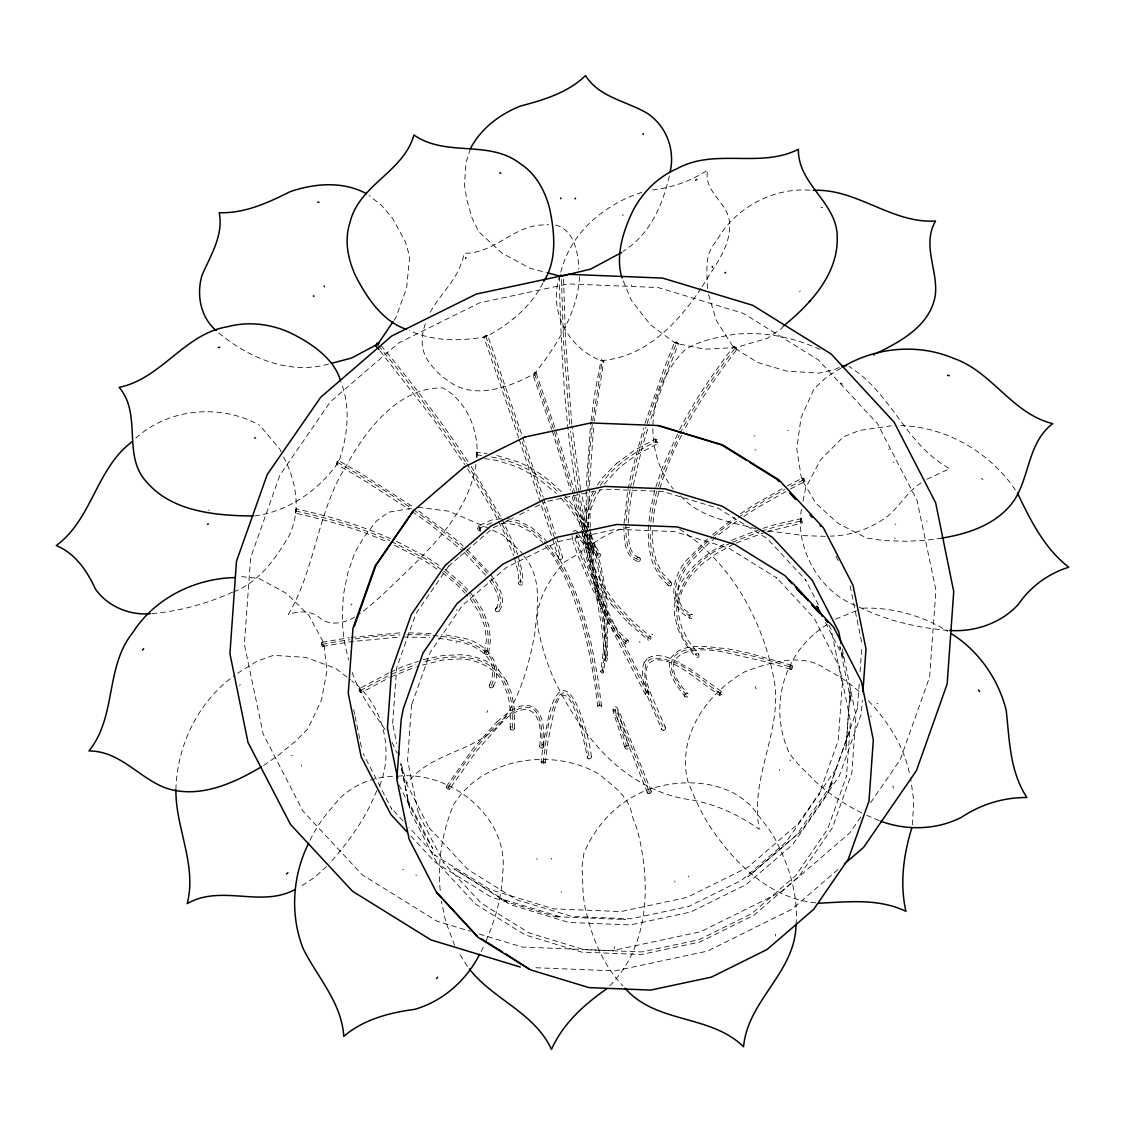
<?xml version="1.0" encoding="UTF-8"?>
<svg xmlns="http://www.w3.org/2000/svg" width="1125" height="1125" viewBox="0 0 1125 1125"><rect width="100%" height="100%" fill="white"/><g stroke="black" fill="none" stroke-linecap="round" stroke-linejoin="round"><path stroke-width="0.75" stroke-dasharray="5 3.75" d="M539.691 746.381C544.303 709.144 525.459 697.064 499.837 724.767L476.255 751.303L449.873 788.794M543.853 746.212C543.558 733.148 545.611 714.431 532.28 706.57C518.456 701.606 506.081 714.375 496.533 722.236M576.408 535.992L576.253 537.258L577.209 534.572M510.188 728.058L510.497 710.887L508.219 695.953L502.889 682.453C496.575 669.755 478.702 658.941 458.859 658.983L442.547 660.038L416.77 666.506M512.269 728.255C514.505 704.517 509.245 676.308 486.703 663.666C467.058 653.766 444.178 656.452 423.633 661.823M514.35 728.466L514.603 710.691L511.875 694.097M591.342 756.745C590.569 742.219 568.448 650.658 549.717 711.056L543.53 741.923L541.055 762.23L542.827 764.297L545.203 763.087L547.678 742.809L553.852 712.069C566.845 662.288 583.706 736.861 587.264 757.673M545.203 763.087L543.431 761.02L541.055 762.23M579.516 276.694C577.589 312.848 556.692 345.53 534.909 373.303C509.822 387.478 472.753 400.753 447.764 380.391C440.044 375.778 434.053 369.014 428.808 361.856C419.92 350.072 421.003 334.603 426.178 321.567M175.908 789.68C177.005 745.2 198.38 701.1 235.013 675.127M597.6 705.881L599.4 704.897A2.236 1.336 12.9 0 1 601.27 705.712L601.481 706.936L599.302 707.245A2.236 1.336 12.9 0 1 597.98 706.528L597.6 705.881C594.211 676.181 588.825 646.692 580.528 617.948L572.358 594.07L562.908 572.822L552.459 554.977L542.503 542.559M586.223 485.733L590.583 424.238M589.5 485.367L593.831 424.378M795.994 924.68C798.398 896.231 789.694 868.134 777.122 842.977C770.836 829.744 760.612 819.084 752.302 807.314C726.469 779.836 682.341 778.022 648.394 789.497C618.68 800.634 595.969 824.33 583.875 853.411C583.242 860.273 580.894 867.375 582.68 874.223C582.525 888.398 583.186 902.953 587.391 916.594C593.606 941.934 604.73 966.783 622.87 985.88M631.589 285.595L631.631 284.808M513.422 318.867L513.464 318.094M624.023 523.645L627.553 491.977L631.856 471.066L643.57 428.231M628.214 523.167L629.002 510.919L632.953 486.506M560.855 498.136L567.661 505.378L580.022 523.462L590.133 544.191L597.684 567L602.578 591.581L604.673 617.133L604.083 644.147L600.722 671.906L602.719 673.284A2.897 2.25 61.7 0 0 603.619 672.314L607.177 643.43L607.781 615.98L605.587 589.584L600.539 564.188L592.875 541.013L587.742 530.48M603.759 671.864L603.281 670.247L601.777 670.036A2.897 2.25 61.7 0 0 600.891 671.006L600.75 671.442M850.289 688.486L845.831 749.784L850.008 692.002L851.231 702.548L839.841 646.608L843.159 656.986M859.205 684.042L857.433 708.427L857.827 707.273L829.027 788.597L833.217 781.833L796.88 834.595L747.816 876.909L801.436 830.981L839.278 776.025L861.3 713.925L862.298 700.242M860.077 671.85L861.975 645.736M582.244 529.439L584.93 511.158L593.634 490.95M592.214 424.308L589.303 455.456L587.869 490.598M674.845 882.056L674.93 881.03M653.105 522.478L654.061 512.648C659.348 484.312 669.938 457.186 683.395 431.747M602.255 671.653C609.652 624.516 607.697 573.862 585.675 530.663M543.122 762.666C546.666 740.025 546.891 715.205 559.28 695.194L563.386 692.747L567.661 694.209C581.962 711.802 583.875 735.947 589.303 757.209M438.553 323.944L438.638 323.227M912.403 824.892L913.753 800.887L910.589 777.895M591.047 420.891L594.928 392.358L601.045 360.394L603.816 360.9L594.295 421.045M592.664 420.961L602.227 360.647L600.694 360.422M484.523 652.444L486.436 639.661L484.819 626.527L479.377 612.745L470.377 598.978L466.13 594.45M486.577 652.711C492.047 632.166 483.37 610.805 469.842 595.392M488.63 652.964L490.528 639.534L488.672 625.177L482.977 610.692L473.569 596.362L468.984 591.384M475.988 464.119C469.519 507.839 438.159 540.928 407.827 570.516C391.781 585.633 376.481 601.833 358.425 614.63M476.944 457.636C478.941 430.931 467.227 401.569 443.067 387.97C407.348 386.775 378.689 415.645 359.916 443.334A359.409 224.423 77.5 0 0 346.106 466.102C317.166 511.678 315.802 568.055 288.408 614.362C298.617 611.142 311.47 610.073 319.866 618.019C330.581 627.005 346.683 622.758 357.23 615.459M584.466 529.763L587.095 512.142L593.663 495.352L596.503 491.077M801.464 509.302C794.827 547.186 818.508 590.611 854.423 605.011M803.053 501.075L805.612 487.898L820.589 459.816L843.427 436.837L859.472 430.439L891.211 425.841M669.361 175.922C662.597 205.186 649.561 235.195 622.927 251.452M633.277 484.903L641.742 449.17L649.041 424.491M560.053 275.147C547.889 309.572 566.944 347.034 600.792 360.605C645.525 357.525 677.939 323.142 701.255 288M456.187 643.233L456.342 642.516M654.764 490.388L650.011 511.58L648.07 530.606L648.942 548.086L652.514 562.781L658.983 575.466L668.166 585.366M656.733 491.217C648.788 521.423 643.5 560.7 669.586 583.833M614.095 948.769L614.602 946.758M560.869 272.152C570.389 232.27 605.391 203.709 643.148 191.855M489.234 685.42C500.752 661.866 481.514 646.256 457.636 641.292L438.061 638.156M493.228 686.447C506.208 662.597 482.02 639.731 459.113 637.425L441.773 634.261M849.473 730.941L827.297 794.334L792.83 844.383L746.297 884.503L690.877 911.981L630.352 924.919L568.828 922.458L510.511 904.739L453.923 868.795L506.053 901.153L499.191 898.242L560.686 916.917L555.497 916.692L491.47 897.244L435.333 862.397L410.766 835.931M301.289 765.97L301.627 764.958M655.819 487.209L662.091 468.141L678.895 431.114M658.294 486.464L664.031 469.055L679.233 435.192M645.033 423.267L663.652 369.844L674.677 342.014L676.181 342.127L678.572 343.519L667.575 371.292L649.575 422.859M655.312 439.088C654.159 446.344 662.288 441.197 655.312 439.088L634.416 450.281L616.43 463.514M379.547 785.869C394.538 750.417 382.866 703.688 351.717 680.723M518.611 437.78L483.778 336.881L486.169 335.742L487.744 335.503L543.164 497.039M487.744 335.503L483.778 336.881M470.405 148.683L466.059 162.253L464.484 184.711L466.847 199.842L471.966 217.786L478.828 231.848L502.116 253.167L530.086 268.327L546.258 272.531M376.777 790.608C366.103 817.566 349.073 841.514 329.878 863.03M486.014 941.034C495.281 919.645 501.877 896.808 502.65 873.38C510.117 817.777 450.098 769.627 396.83 776.334M536.709 859.331L537.145 858.361M495.689 608.906C502.917 598.936 494.17 587.348 487.294 577.013M499.345 610.763C507.516 598.781 497.602 584.381 490.655 574.552M486.83 712.477L487.702 710.592M644.372 662.316C639.577 673.172 644.302 685.322 647.212 696.038L661.781 729.478M481.12 951.567L483.736 946.055M799.734 291.867L800.128 291.052M679.655 429.595C694.603 400.064 713.531 372.727 733.669 346.528L737.044 349.242C717.37 374.822 698.892 401.498 684.155 430.256M679.992 433.687C695.152 403.116 714.586 374.878 735.356 347.892M310.022 840.305C315.9 827.972 323.733 816.666 332.916 806.555C347.175 786.825 370.941 776.475 395.156 776.348M430.228 312.272C439.312 295.312 454.823 282.305 461.095 263.7A324.127 137.011 -12.4 0 0 464.372 253.28C494.986 253.884 515.63 223.13 546.272 225.028L548.55 224.381M542.925 282.853C531.084 306.984 509.288 324.281 486 336.755C460.561 341.255 433.308 341.564 409.43 330.553M573.117 531.562L574.889 530.466L578.855 532.153M723.909 544.458C705.572 553.823 688.795 567.562 679.317 586.153L674.845 600.441L674.452 614.7L677.742 628.65L684.872 643.064L695.644 657.169M717.581 239.091C736.369 206.733 774.591 186.947 811.758 190.322M702.211 286.608C713.995 266.611 732.052 245.981 729.366 221.175C727.059 201.881 703.252 191.798 707.611 170.016C690.609 181.392 670.781 188.156 650.461 190.153M597.445 485.198L602.227 478.013L616.711 463.233M600.3 485.367C613.786 465.103 635.217 451.828 656.648 441.211M600.3 489.797L595.772 496.463L589.261 513.112L586.884 529.017L582.455 519.666C567.689 494.634 545.78 473.864 519.005 462.22L495.253 455.006M604.055 484.13L619.959 467.002L637.186 454.486L657.97 443.348M446.386 786.487L472.838 748.884L496.856 721.898M393.975 320.358L395.859 317.587L406.645 287.747L409.669 256.472L405.225 241.481L392.555 218.292L381.825 205.72L369.127 195.483M448.762 566.016L415.828 613.828L396.675 667.87L392.583 724.444L392.625 723.473L396.717 743.541M835.931 769.022L798.3 823.655L747.858 867.263L687.052 897.412L620.93 911.573L553.781 908.873L490.12 889.537L434.292 854.887L435.234 855.577L409.05 827.353M860.766 817.017L849.881 832.809L781.805 891.52L700.72 931.711L612.155 950.653L522.141 947.039L478.645 933.82M870.652 802.659L900.309 759.586L929.658 676.828L935.93 590.189L917.1 500.541L877.514 423.703L818.297 359.873L743.484 313.425L658.153 287.522L568.139 283.908L479.573 302.836L398.489 343.027L330.413 401.738L279.97 474.975L250.622 557.733L244.364 644.372L263.194 734.02L302.78 810.858L361.997 874.673L436.809 921.122L470.278 931.289M408.853 506.362L409.514 505.533M783.619 325.87L781.411 328.542L767.362 338.288L735.947 347.541L704.616 349.242L675.506 343.28L650.419 324.759L631.266 300.248L621.984 277.805M648.014 658.027C662.02 650.475 677.728 662.625 689.836 668.644L721.941 691.889L721.913 694.645L719.423 695.334L688.233 672.652C655.931 649.87 636.131 658.125 650.897 694.055L665.409 727.397M644.02 662.723L648.366 657.605M678.572 343.519L674.719 342.155M737.044 349.242L733.669 346.528M239.597 685.392L240.314 684.633M715.823 241.931C703.378 254.939 707.667 274.275 707.372 290.545M609.75 985.795C649.111 946.406 650.883 884.841 638.283 833.78C636.623 825.947 632.292 818.888 631.153 810.97C626.484 794.461 611.747 785.306 599.625 774.45C553.289 747.028 482.597 757.181 453.558 804.783C442.238 832.05 437.077 862.256 440.395 891.844M326.672 866.461L314.297 877.641L298.969 887.583M135.787 438.188C168.905 407.911 221.02 403.678 259.622 425.222M350.845 604.983L351.956 603.998M707.583 539.002L689.147 557.634C672.595 573.089 664.987 606.066 689.625 618.005M712.589 534.614L734.541 517.683M888.567 449.578L889.298 448.945M448.411 566.395L458.902 557.353M460.223 556.214L465.469 551.686M466.777 550.561L478.589 540.366M479.911 539.241L493.031 527.92L502.411 523.266M837.942 869.541L791.916 909.225L707.344 951.145L614.953 970.903L533.236 967.627M402.792 869.808L403.566 869.147M388.969 672.905L359.212 688.711L359.184 691.186L361.266 692.634L389.363 677.587M361.266 692.634L361.28 690.145L359.212 688.711M477.084 452.222L476.339 457.327L477.084 452.222L486.984 453.741M827.1 624.558C783.97 651.108 767.981 706.444 788.977 752.344C796.289 763.777 806.681 772.313 815.962 782.044C829.87 794.63 845.761 804.895 862.453 813.389M921.22 482.92C905.456 492.413 897.919 510.511 882.211 519.989C866.812 530.016 848.728 535.809 830.306 536.119M736.58 521.297L719.1 534.431L704.208 547.523L692.663 559.814C676.561 577.378 669.473 603.478 692.184 614.77M740.405 513.83L755.044 504.211L785.63 486.844M743.864 516.516L756.998 507.895L789.019 489.769M263.559 765.478L277.973 755.55L295.678 741.178L307.927 728.719L321.581 699.877L326.953 670.57L323.677 642.783L308.925 615.53L286.762 593.55L258.694 578.348L241.791 576.647L238.247 577.491M237.614 673.228L257.006 661.205L273.375 655.341L305.859 657.366L335.756 668.461L350.381 679.697M840.952 368.086L826.397 377.227L814.036 388.8L801.014 417.867L796.767 448.762L801.591 479.348L815.991 503.395L838.153 523.42L866.573 538.059L883.884 540.548L906.623 541.28L925.636 540.337L941.442 538.158M622.252 215.395L623.475 214.664M926.944 479.264L949.767 468.633C905.625 444.98 891.056 392.02 848.925 366.455M801.323 518.653C798.595 524.348 806.245 522.478 801.323 518.653L775.772 524.377L762.441 528.497M360.239 690.666L389.925 674.902M730.955 543.08C683.367 562.219 655.355 614.475 697.078 655.636M733.514 544.163L715.852 553.908L701.62 564.413L690.103 576.534L682.734 588.727L678.867 601.397L678.53 614.405L681.539 627.131L688.092 640.491L698.513 654.103A2.109 1.842 -54.5 0 1 697.486 657.534A2.109 1.842 -54.5 0 1 695.236 655.256A2.109 1.842 -54.5 0 1 698.513 654.103M411.638 505.941L364.275 475.509L338.47 460.505L337.317 461.545L336.347 464.105L362.095 479.081L409.261 509.372M787.177 486.028L802.687 477.928M790.566 488.967L804.502 481.683M839.152 367.411L835.973 369.042L819.042 373.148L786.558 371.109L757.392 362.348L733.542 347.456L716.414 320.639L708.37 293.892M501.075 518.709L491.231 520.102L478.167 526.092C475.256 528.511 480.558 533.461 483.033 529.523M480.164 530.845L480.741 528.047L478.167 526.092M731.348 540.352L760.767 529.017M533.362 375.525L536.105 372.853L533.236 375.539L551.644 429.075M503.972 522.492L513.352 517.852M519.595 514.744L528.975 510.103M535.233 506.995L544.612 502.355M233.662 591.919C258.891 582.047 275.667 558.689 288.886 536.077C301.711 510.131 296.212 480.122 282.755 455.583M479.166 528.469L492.173 522.506M390.488 672.216L402.68 666.675L418.177 661.359M391.444 674.212L415.912 664.467M390.867 676.898L415.223 667.041M291.192 755.691L292.134 755.297M753.975 436.064L754.931 435.656M732.431 542.25L759.727 531.647M736.327 543.023L765.309 532.252M835.566 619.144L859.528 609.455M894.938 524.405L895.88 524.081M761.386 531.141L776.32 526.528L801.816 520.819M766.955 531.731L802.322 522.97M328.669 364.022C288.703 375.398 247.345 357.441 217.167 331.509M232.481 592.2C207.098 603.605 179.831 611.269 152.002 613.547M547.875 501.216L602.522 489.53M423.211 659.672L441.914 655.678L459.352 654.68C473.723 655.495 488.517 659.658 498.769 670.289M629.634 527.245C604.73 530.578 586.294 550.673 564.595 561.839C549.548 579.122 535.247 601.144 537.427 624.952C540.83 643.345 546.23 661.655 553.823 678.909C568.083 708.384 585.942 736.58 609.75 759.333C631.406 779.456 658.364 794.953 687.881 799.397C713.756 803.081 738.042 814.373 759.305 829.28C748.688 775.688 786.192 726.638 772.72 673.158C760.641 615.839 728.283 559.603 677.925 528.173M321.891 642.319L349.341 637.664M322.734 646.411L350.128 641.756L399.853 636.989M411.455 508.331L388.434 512.227L376.242 521.198L363.628 537.623L354.628 553.12L347.681 573.384L343.35 595.308L342.309 616.416A254.208 198.562 14.9 0 0 344.728 643.247L348.567 660.023M501.216 523.758L506.081 523.083L518.428 525.389L530.409 531.619L541.898 541.673M351.07 637.453L399.98 632.841M254.672 515.925C288.619 511.467 319.191 489.783 338.667 461.995C347.597 436.584 351.07 408.164 341.058 382.542M862.734 608.161C892.35 607.205 922.373 615.53 947.63 631.252M820.927 207.647L822.656 207.633M408.488 632.812L433.575 633.642M403.228 636.975L429.933 637.538M825.37 536.344L804.867 535.683L766.392 530.62M876.797 703.533L877.837 703.575M605.953 489.234L662.766 491.442L718.467 508.359L767.334 538.678L805.992 580.359L805.416 579.614L818.705 605.419M555.497 916.692L625.556 919.519L623.039 919.406M900.844 425.63C947.405 426.923 991.223 453.234 1016.634 491.766M390.502 538.692C360.394 525.009 328.387 516.038 296.184 508.866L295.327 513.141C326.995 520.2 358.481 528.975 388.111 542.348M295.327 513.141L296.184 508.866M948.178 630.394C916.214 627.834 884.32 619.959 855.661 605.334M787.444 430.397L788.231 430.467M815.808 902.855C770.048 898.425 735.047 863.705 710.578 827.409C700.988 812.784 693.844 796.655 687.6 780.483C677.208 735.497 706.613 694.012 744.286 672.047C769.205 662.442 802.547 651.938 826.369 669.361C838.603 675.605 850.022 683.395 860.273 692.55M336.347 464.105L338.47 460.505M418.036 507.22L448.945 511.256L479.039 524.039L502.875 535.05L522.239 553.191M476.705 454.781L481.655 455.527M491.527 457.045C517.261 461.377 541.73 474.413 559.561 493.481M484.552 458.592L497.686 460.603L517.612 467.086L536.147 476.845L556.312 493.298M893.025 462.234L894.038 462.403M602.142 360.548L603.745 360.872M926.423 521.03L927.127 521.156M506.447 518.498L518.316 520.664L531.45 527.414L544.008 538.341L555.455 552.741C568.378 572.653 577.294 594.773 584.297 617.386L591.581 645.145L597.347 674.817L601.636 706.359M506.841 520.945C522.506 522.07 536.217 531.773 545.85 543.698M756.197 528.848C729.295 521.452 698.78 517.416 679.739 494.859M295.748 511.003C327.853 518.161 359.761 527.091 389.756 540.717M555.623 225.028C574.214 229.922 578.348 252.9 578.841 269.283M791.902 665.395L747.084 652.627L727.397 648.745C709.509 647.48 683.648 640.673 670.95 657.9C665.17 672.117 677.011 685.842 684.759 696.431M790.608 669.375L767.306 662.175L727.186 652.894C685.856 643.205 653.119 656.831 688.12 693.97M879.314 820.702L863.817 814.064M627.919 640.209L626.062 640.856A3.431 3.248 27.1 0 0 625.5 642.389L626.119 644.048L627.975 643.387A3.431 3.248 27.1 0 0 628.523 641.855L628.2 640.477L618.708 631.716L611.044 620.283L604.055 604.772L598.345 586.055L594.028 564.75L590.4 528.806M208.392 510.047L209.236 510.398M820.083 349.495C793.181 337.05 762.848 331.116 733.289 334.462C716.569 337.556 699.286 340.467 684.9 350.002C648.83 385.692 640.884 448.552 673.284 489.052M789.68 760.064L790.65 760.486M396.548 541.392L425.827 556.566L440.381 566.255M391.261 541.392L424.941 558.52L442.336 570.108M394.509 545.203L424.055 560.489L438.497 570.108M754.959 449.62L755.986 450.084M575.958 536.034L578.194 537.047L577.139 536.273L590.808 551.925L593.438 552.544L593.986 549.183L581.048 534.08M650.742 636.806C648.562 635.372 646.509 639.562 648.83 640.561A2.391 1.856 -74.8 0 0 650.602 640.083L651.052 637.158L631.294 620.044L614.559 601.875L602.297 584.48L593.17 566.03L587.911 547.636L586.927 533.377M840.586 383.006L842.695 384.202M721.941 691.889L719.452 692.578L719.423 695.334M894.347 537.877L895.261 538.411M639.127 557.592C627.877 553.472 628.748 538.875 627.989 526.669M637.425 561.319C624.066 556.102 624.263 538.692 623.812 526.823M651.727 634.008L652.655 634.669M418.584 510.919L451.013 535.416L463.289 546.075M412.031 511.369L430.017 524.278L461.728 550.237M981.366 478.294L983.025 479.503M720.675 693.619C699.581 679.852 677.18 654.272 649.73 659.292L645.778 663.947C641.039 686.714 654.989 708.3 663.595 728.438M445.092 569.419L460.983 582.666L467.845 590.133M443.784 571.078L459.591 584.255L468.703 594.155M442.491 572.737L458.198 585.844L464.991 593.227M649.589 638.578C616.669 612.239 584.761 575.93 584.592 531.422M628.214 622.772L648.436 640.336M593.606 548.62C591.483 545.977 588.572 549.998 590.808 551.925M627.019 642.122C609.637 628.805 602.592 607.303 596.798 587.025L592.411 565.256L588.755 529.172M626.119 644.048L616.556 635.217L608.302 622.983L601.045 606.938L595.266 588.009L590.78 565.763L587.784 541.252L586.266 514.448L586.223 489.192M616.556 635.217L617.948 636.497M688.134 876.122L688.88 876.839M466.973 549.267L488.377 571.894M464.372 552.53L486.169 575.705M648.97 692.339L646.861 692.002L645.23 693.802A2.391 1.547 -29.8 0 0 646.059 694.997L648.436 694.322L648.97 692.339L618.82 633.783L595.8 586.294L599.245 593.564M578.531 534.6L592.214 550.28M564.131 498.347L568.702 503.212L581.316 521.705L584.958 529.172M670.992 582.314L662.203 572.906L656.339 561.333L653.048 547.819L652.233 531.028M403.087 820.941L391.191 808.116L391.809 809.269L363.192 753.722M582.37 531.112L583.608 547.791L589.064 567L598.57 586.223L611.944 605.109M611.606 604.73L628.552 623.123M868.416 700.734C887.611 721.055 903.712 745.692 909.45 773.325M261.872 427.88L279.914 449.198L282.038 453.98M381.08 345.558C412.172 382.922 441.703 421.65 468.366 462.305M378.422 345.642C409.472 382.936 439.045 421.523 465.708 462.094M380.081 350.986L434.573 420.778L464.892 464.667M546.877 545.006C582.3 590.681 592.045 650.292 599.625 706.12M870.553 715.767L871.186 716.583M655.2 439.327L657.689 442.575M506.334 680.456L512.072 694.575M498.459 669.867L506.841 681.37M466.636 463.486L483.427 490.106L499.233 518.344M467.339 966.375L458.536 952.256M678.853 661.613L679.331 662.372M385.144 729.717C372.558 710.663 357.947 692.423 351.548 670.05M471.164 466.481L501.033 517.275M467.677 468.844L493.65 512.1L503.48 531.127L513.661 555.694M595.645 546.553L600.173 554.175A2.109 2.095 79.9 0 1 598.345 557.311A2.109 2.095 79.9 0 1 596.559 554.133A2.109 2.095 79.9 0 1 600.188 554.175M598.359 555.202C586.997 537.117 583.678 515.405 579.445 494.817M596.545 556.228L592.003 548.578L585.408 530.044M523.941 556.186C542.714 578.053 537.469 607.486 534.741 633.628C531.07 654.159 525.952 674.578 517.852 693.844A254.194 163.322 60.2 0 1 506.602 714.642C483.933 752.4 432.577 749.166 406.828 783.591L401.442 764.803M647.184 693.45C621.886 641.531 590.977 591.286 574.2 535.767M645.413 694.547L615.248 635.977L592.242 588.488L577.406 554.203L573.427 542.489M835.931 556.2L838.308 560.827M828.872 625.148L831.22 629.705L842.456 684.872L842.33 683.916L838.238 740.447L819.098 794.447L819.422 793.8L786.417 841.725L741.867 880.144L688.795 906.441L630.844 918.83L571.936 916.467L516.698 899.831L467.873 869.527L429.244 827.902L429.68 828.745L403.425 777.769L403.875 778.641L400.809 763.594M825.469 622.491L844.552 659.517M501.792 518.752L514.659 546.047L517.697 554.653M502.27 524.208L512.831 547.059L516.811 558.422M398.995 784.983L425.559 836.522L432.731 848.405L406.575 797.625L409.795 808.031L400.823 763.945M601.467 359.142L602.775 361.73M590.864 547.58L593.184 552.22M392.062 742.402L396.802 752.667M551.166 858.263L551.616 859.219M596.039 586.828L581.512 553.219L576.267 535.317M454.683 945.436L445.683 921.53L441.352 901.252M591.216 535.233L595.856 547.059M651.277 791.395L621.084 715.852L616.795 707.231L614.362 706.514L612.872 709.734L614.166 714.769L625.064 748.027M647.353 792.844L626.062 738.717L613.364 709.636L615.797 710.367L617.133 708.764L628.987 746.564M892.884 786.009L893.616 788.048M536.105 372.853L555.103 428.203M534.67 374.189L553.655 429.455L573.23 493.833M518.259 556.284L522.619 573.286L522.759 583.158M514.223 557.311L518.498 573.638L518.597 582.933A2.109 2.081 61.4 0 0 521.648 584.916A2.109 2.081 61.4 0 0 521.803 581.288A2.109 2.081 61.4 0 0 518.597 582.933M519.145 439.369L551.981 536.906M543.684 498.614L555.398 533.897M556.467 537.173L562.388 556.734M552.516 538.552L558.436 558.112M803.306 478.884L803.798 480.459M801.366 519.384L802.153 521.845M734.906 346.458L735.68 348.919M790.973 666.464L791.466 668.053M676.336 341.845L676.828 343.42M720.225 692.184L721.013 694.645M555.638 429.863L572.456 484.608L584.536 528.806M552.192 430.72L570.375 490.106M649.027 791.212L649.519 792.788M485.48 335.278L485.972 336.853M542.672 761.231L543.459 763.692M447.848 786.727L448.341 788.302M337.12 461.391L337.613 462.966M359.789 689.245L360.562 691.692M295.298 509.569L296.072 512.03M322.031 643.444L322.523 645.019M779.358 769.458L779.667 770.47M589.008 527.442L580.908 491.133M589.486 529.102L591.398 535.711M584.93 528.384L576.788 491.92M755.297 686.503L756.028 689.091M573.694 495.45L583.017 529.847M572.189 496.575L584.1 540.844L595.223 589.5L602.227 630.042L604.702 660.178L606.108 661.444L607.837 659.109L607.177 644.92L602.381 609.173L593.212 564.061L584.972 530.466M583.453 531.52C593.002 569.095 601.833 607.064 605.616 645.722L606.263 659.377M607.823 658.589L606.009 657.464L604.702 660.178M478.477 525.586L479.658 530.55M517.95 561.67L520.58 573.722L520.678 583.045M597.206 582.398L598.219 587.306M571.978 535.542L573.567 543.15M850.134 585.83L861.905 643.612M842.231 648.928L855.97 715.598L851.822 773.03L832.373 827.873L798.947 876.403L753.834 915.314L700.087 941.948L641.391 954.506L581.737 952.102L525.192 934.931L475.608 904.148L436.359 861.848L410.119 810.928L400.767 765.042M353.742 709.692L354.783 714.797M355.134 716.498L362.053 750.487M580.612 489.487L571.936 425.714M579.15 493.172L570.347 431.016M576.492 490.275C564.497 419.597 560.841 347.78 559.294 276.202M639.745 641.405L639.914 642.53M534.403 372.305L534.867 375.553M456.764 609.384L456.877 610.369M571.781 424.041L565.552 340.72L563.484 276.23M569.7 424.294L563.47 340.805L561.431 277.917M561.15 891.548L561.206 892.322M590.302 527.147L589.514 488.714M588.67 527.498L587.869 492.272M476.578 452.039L476.817 456.75M416.123 874.814L416.138 875.841M586.462 508.472L586.477 509.597M775.378 934.087L775.392 936.028M638.283 559.462A255.277 53.128 -65.7 0 1 630.155 489.389M630.45 487.842A255.277 53.128 -65.7 0 1 645.975 427.261M647.03 423.886A255.277 53.128 -65.7 0 1 676.617 342.759M687.08 696.853A2.025 1.8 -36.4 0 1 684.605 695.883M684.548 696.009A2.123 1.884 -36.4 0 1 685.856 693.436A2.025 1.8 -36.4 0 1 688.331 694.406A2.123 1.884 -36.4 0 1 687.023 696.98M791.283 669.305A2.123 1.28 -72.8 0 0 792.605 666.731A2.025 1.223 -72.8 0 0 791.227 665.466M789.848 667.969A2.123 1.28 -72.8 0 1 791.17 665.409M791.353 669.192A2.025 1.223 -72.8 0 1 789.975 667.913M686.433 695.208A255.277 56.573 27.1 0 1 791.255 667.392M802.406 478.308A2.123 0.872 62.4 0 0 803.334 480.966A2.025 0.83 62.4 0 0 804.783 481.303M803.911 478.659A2.123 0.872 62.4 0 1 804.853 481.317M802.448 478.42A2.025 0.83 62.4 0 1 803.883 478.758M690.905 616.388A255.277 77.569 -19.4 0 1 712.406 537.286M713.7 536.189A255.277 77.569 -19.4 0 1 735.553 519.483M738.323 517.57A255.277 77.569 -19.4 0 1 784.828 489.487M790.973 486.225A255.277 77.569 -19.4 0 1 803.588 479.798M448.13 787.641A255.277 53.128 -65.7 0 1 541.772 746.297M449.297 789.173A2.123 1.308 33.9 0 1 446.653 787.978A2.025 1.252 33.9 0 1 446.977 786.122A2.123 1.308 33.9 0 1 449.62 787.317A2.025 1.252 33.9 0 1 449.297 789.173M627.033 747.295A255.277 4.064 69.6 0 1 649.322 792.127M495.562 610.467A2.025 1.969 24.2 0 0 498.15 611.789A2.123 2.067 24.2 0 0 499.458 609.216A2.025 1.969 24.2 0 0 496.87 607.894M495.436 610.397A2.123 2.067 24.2 0 1 496.758 607.837M337.402 462.305A255.277 56.573 27.1 0 1 410.442 507.656M413.339 509.667A255.277 56.573 27.1 0 1 464.541 549.872M465.68 550.898A255.277 56.573 27.1 0 1 488.967 575.789M491.02 578.573A255.277 56.573 27.1 0 1 497.517 609.834M406.941 634.725A255.277 77.611 -18.1 0 1 491.231 685.941M322.312 644.358A255.277 77.611 -18.1 0 1 349.734 639.703M355.05 638.958A255.277 77.611 -18.1 0 1 399.909 634.922M485.761 336.192A255.277 2.433 70.8 0 1 520.116 435.712M522.253 441.956A255.277 2.433 70.8 0 1 541.294 498.052M541.828 499.627A255.277 2.433 70.8 0 1 554.498 537.863M555.666 541.505A255.277 2.433 70.8 0 1 560.405 557.423M321.427 643.725A2.025 0.858 80.4 0 1 322.397 642.572M321.384 643.598A2.123 0.886 80.4 0 0 322.27 646.284A2.025 0.858 80.4 0 0 323.241 645.131A2.123 0.886 80.4 0 0 322.411 642.389M411.595 704.573L407.573 760.247L418.655 814.612L418.345 813.516L443.77 862.875L443.053 862.059L481.177 903.136L529.341 933.033L584.255 949.711L641.925 951.905L699.188 939.67L751.598 913.683L795.614 875.728L827.691 829.055L846.591 775.786L846.478 776.784L850.5 721.125L839.419 666.759L839.813 667.828L814.373 618.469L776.32 577.462L777.023 578.123L728.831 548.212L674.409 531.577L616.163 529.242L558.858 541.491L506.63 567.281L462.333 605.489L430.298 652.261L411.398 705.558L411.595 704.573M640.195 558.745A2.123 2.067 -58.9 0 0 637.566 557.55A2.025 1.983 -58.9 0 0 636.356 560.18A2.123 2.067 -58.9 0 0 639 561.375A2.025 1.983 -58.9 0 0 640.209 558.731M689.133 615.614A2.123 1.983 -52.2 0 0 690.061 618.272A2.025 1.898 -52.2 0 0 692.691 617.161A2.123 1.983 -52.2 0 0 691.748 614.503A2.025 1.898 -52.2 0 0 689.119 615.6M542.433 748.041A2.025 1.8 0 0 0 543.755 745.748A2.123 1.884 0 0 0 541.111 744.553A2.025 1.8 0 0 0 539.789 746.845A2.123 1.884 0 0 0 542.433 748.041M625.191 746.634A2.025 1.772 -18.7 0 0 626.091 748.997A2.123 1.842 -18.7 0 0 628.861 747.956A2.025 1.772 -18.7 0 0 627.961 745.594A2.123 1.842 -18.7 0 0 625.191 746.634M648.267 793.575A2.123 1.463 -21.2 0 0 651.038 792.548A2.025 1.392 -21.2 0 0 650.377 790.664A2.123 1.463 -21.2 0 0 647.592 791.691A2.025 1.392 -21.2 0 0 648.253 793.589M559.491 559.266A2.123 2.109 -14 0 0 562.289 558.295A2.025 2.011 -14 0 0 561.333 555.567A2.123 2.109 -14 0 0 558.534 556.552A2.025 2.011 -14 0 0 559.491 559.266M490.303 687.642A2.025 1.884 16.5 0 0 493.059 686.925A2.123 1.983 16.5 0 0 492.173 684.239A2.025 1.884 16.5 0 0 489.459 685.083A2.123 1.983 16.5 0 0 490.303 687.628M663.413 730.266A2.109 1.73 -31.1 0 0 665.423 727.397A2.109 1.73 -31.1 0 0 661.95 727.65A2.109 1.73 -31.1 0 0 663.413 730.266M670.992 585.281A2.109 1.997 -77.1 0 0 670.092 581.794A2.109 1.997 -77.1 0 0 667.645 584.423A2.109 1.997 -77.1 0 0 670.992 585.281M510.736 729.408A2.109 1.814 16 0 0 514.252 728.93A2.109 1.814 16 0 0 511.791 726.441A2.109 1.814 16 0 0 510.736 729.408M588.164 758.714A2.109 1.716 -8.1 0 0 591.398 757.195A2.109 1.716 -8.1 0 0 588.347 755.719A2.109 1.716 -8.1 0 0 588.164 758.714M484.566 652.992A2.109 1.969 39.4 0 0 487.941 654.3A2.109 1.969 39.4 0 0 487.223 650.827A2.109 1.969 39.4 0 0 484.566 652.992"/><path stroke-width="1.5" d="M712.336 267.3L712.35 266.4M175.908 789.68C175.444 828.112 197.128 864.633 187.214 903.656C221.414 883.884 261.197 908.269 295.298 889.369M862.917 691.692L865.997 648.914L853.059 585.422L823.359 527.752L778.922 479.869L722.784 445.008L658.758 425.559L590.906 422.944M670.177 171.787C675.211 149.611 666.38 126.07 647.353 113.372C626.709 101.011 599.428 97.692 585.492 75.6C567.773 92.827 543.614 99.956 520.369 106.087C499.767 114.258 480.628 128.742 470.405 148.683M795.994 924.68C795.502 972.408 747.773 1000.083 743.569 1046.756C710.255 1014.075 656.17 1024.045 624.98 988.13M465.666 258.497L465.82 257.597M911.798 827.958C903.572 854.845 899.578 883.561 905.948 911.334C878.47 898.102 847.955 901.884 818.775 903.206M354.361 626.175L376.186 564.623L375.82 565.552L413.466 510.905M308.658 843.216C292.458 875.616 289.884 914.47 303.019 948.333C317.292 977.245 341.592 1002.305 343.772 1036.308C363.656 1019.433 389.292 1012.697 414.548 1009.378C442.842 1001.363 466.425 980.325 479.616 954.281M543.769 281.391C557.311 260.128 554.667 232.538 549.661 208.716C545.189 191.039 535.922 173.644 520.158 163.631C489.08 139.303 445.88 157.57 413.93 134.944C403.523 172.336 358.509 184.795 349.889 222.975C344.053 240.638 348.117 259.861 355.781 276.286C367.059 297.97 382.373 321.075 406.28 329.316M393.033 321.736L378.042 343.941L351.309 358.144L331.903 363.178M575.016 198.942L575.522 198.183M142.523 650.067L143.662 648.647M436.542 978.567L437.681 977.161M379.012 349.678L375.778 345.741L378.914 342.928L377.409 344.18M377.283 344.489L375.806 345.727M132.398 441.506C96.258 468.127 92.503 518.822 56.25 545.597C75.431 553.387 87.159 571.12 95.47 589.134C107.691 606.516 129.544 615.516 150.483 613.673M464.273 467.072L412.819 511.284L374.977 566.227L352.955 628.327L348.244 693.337L361.195 756.844L390.895 814.5L407.264 832.148M844.523 863.859L863.592 847.378L916.425 770.667L947.166 683.986L953.733 591.553L935.648 502.777L894.122 422.17L831.15 353.995L752.766 305.325L662.583 278.086L568.702 274.317L476.311 294.075L391.739 335.995L320.723 397.238L267.23 474.553L236.489 561.248L229.922 653.667L248.006 742.444L290.475 824.386L352.505 891.239L430.889 939.895L520.27 967.036M606.558 988.931C584.002 1004.667 562.866 1023.75 551.475 1049.4C534.445 1012.472 493.13 999.492 469.336 968.977M621.605 252.534L590.569 269.128L560.812 276.3L547.875 272.953M286.495 873.956L287.873 872.831M783.619 325.87C810.084 304.411 837.97 274.303 837.225 238.064C838.027 202.739 797.723 184.88 798.398 149.287C759.867 168.82 714.712 147.586 676.8 168.834C657.703 177.075 642.319 192.586 632.841 210.966C623.194 230.766 615.164 256.472 621.984 277.805M724.88 272.981L725.709 272.433M842.245 367.298C875.306 347.175 917.916 343.181 953.634 358.369C992.222 371.63 1012.008 413.747 1052.733 423.605C1028.18 442.308 1029.811 475.2 1014.862 499.289C998.564 523.758 969.202 533.742 941.442 538.158M207.45 524.377L208.35 523.87M873.773 354.938L874.617 354.502M695.559 180.113L696.923 179.423M463.908 467.227L524.798 437.077M261.352 766.842C233.1 783.619 198.816 799.116 165.67 787.978C138.952 777.952 119.981 750.853 88.931 750.952C116.944 716.4 104.878 666.956 132.806 632.602C154.434 598.373 195.145 578.236 235.223 577.575M876.895 353.137C901.659 341.142 930.825 324.83 935.353 294.863C938.109 270.239 921.713 244.969 935.536 221.006C891.534 223.734 856.941 188.297 813.263 190.35M842.147 366.581L846.647 365.344M524.742 437.062L591.202 422.859M218.222 347.583L219.755 347.259M809.227 301.528L810.225 301.331M254.559 437.962L255.558 437.878M253.083 515.981C216.323 515.672 172.392 512.002 146.784 482.161C121.711 455.583 142.65 414.928 119.138 387.352C161.747 378.619 184.205 333.773 227.405 326.77C247.739 321.286 269.691 323.719 288.872 332.17C309.488 341.916 334.266 358.073 340.566 380.883M559.73 276.173L561.136 276.188M317.686 202.134L319.008 202.191M949.669 630.464C974.911 632.194 1001.377 623.138 1018.533 604.167C1030.514 586.575 1048.458 573.539 1068.75 567.211C1044.267 548.311 1030.528 520.256 1017.478 493.116M313.214 295.931L314.114 296.156M947.531 375.258L949.289 375.708M658.083 425.644L721.772 444.98L746.747 460.491M530.438 969.834L588.952 987.609L650.7 990.084L711.436 977.105L767.053 949.528L813.741 909.267L848.334 859.036L868.992 801.056L873.323 739.941L861.427 681.539L833.583 627.145L792.731 583.13L788.583 579.994L792.127 583.819M880.748 821.208C906.638 830.798 936.703 829.955 961.439 817.327C980.719 804.431 1003.683 797.273 1026.928 797.541C1009.786 771.623 1009.505 740.18 1006.256 710.564C998.55 679.331 978.834 650.995 951.511 633.769M366.483 193.725C343.181 180.942 314.395 183.262 290.025 191.728C267.947 202.795 244.547 213.581 219.22 212.709C223.734 235.617 210.333 255.67 201.895 275.639C196.397 294.764 200.433 317.348 216.197 330.595M749.686 462.319L777.614 479.658L776.644 478.997L779.02 481.57M481.711 938.995L502.355 951.82M505.308 953.648L529.552 969.314L478.027 937.322L436.416 892.209L409.106 839.18L396.844 779.372L401.175 719.606L403.369 708.497L423.098 652.88L456.989 603.675L502.734 564.23L557.227 537.216L616.739 524.489L677.222 526.922L734.569 544.331L784.842 575.55L790.692 581.85M499.795 172.603L500.78 173.391M789.736 493.116L795.698 499.528M809.972 514.927L812.362 517.5M795.375 586.898L808.256 600.778M811.758 604.561L817.608 610.861M796.866 588.923L801.591 594.028M812.25 605.503L819.352 613.153M825.272 619.538L827.634 622.083M436.416 892.209L477.281 936.253M825.68 619.664L827.775 622.125M978.37 690.047L979.552 691.58M820.027 525.347L820.688 526.472M818.311 608.597L816.989 606.192L822.291 616.317M560.63 197.986L561.009 198.759M642.994 133.58L643.402 134.48M560.939 274.795L561.389 276.216M376.903 342.9L377.353 344.334M324.183 285.933L324.436 286.762M841.177 643.767L838.716 631.716L812.166 580.177L772.439 537.356L722.25 506.208L665.016 488.827L604.631 486.394L545.217 499.106L490.823 526.064L445.148 565.453L411.328 614.573L391.641 670.092L387.436 728.213L397.603 778.092M398.405 752.077L398.7 754.847"/></g></svg>
